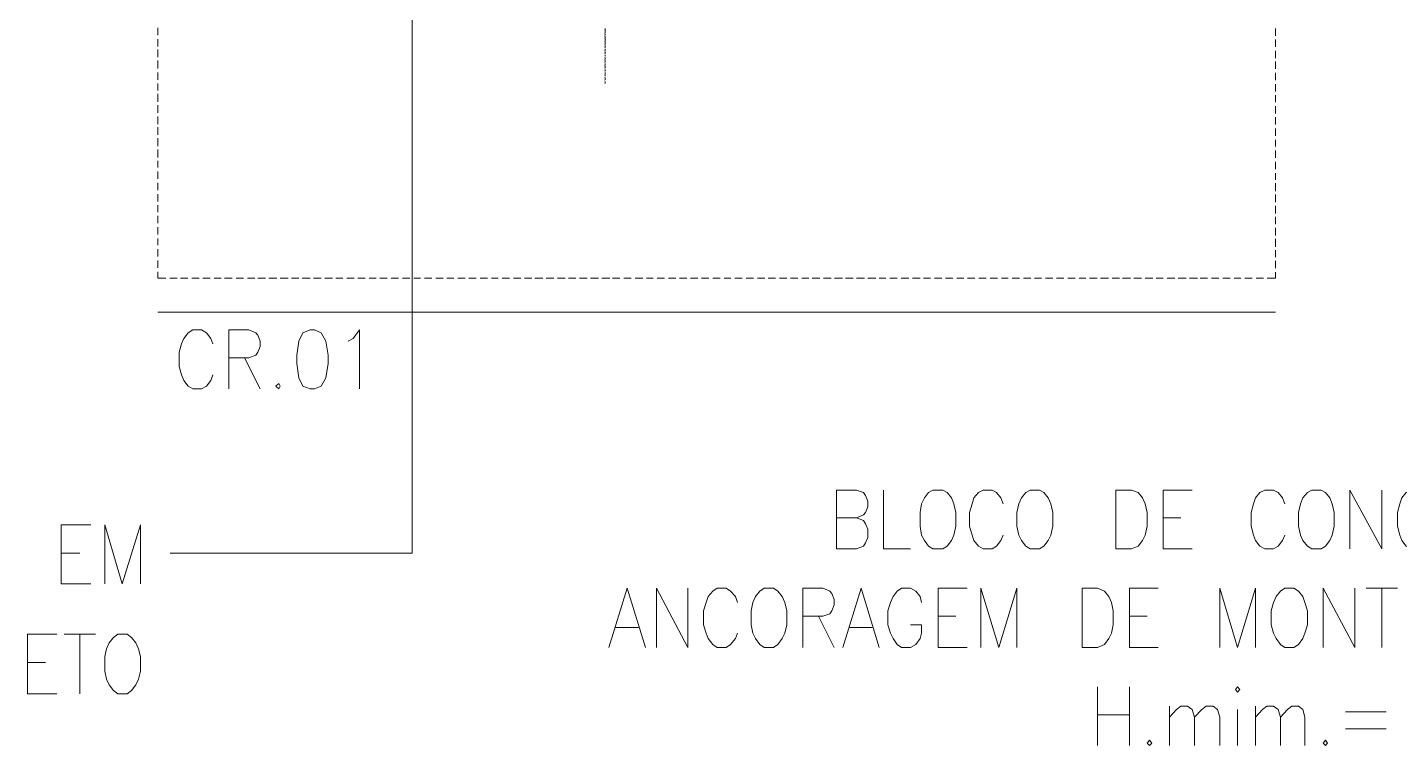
# Model space of a CAD drawing. Header units: millimetres. Extents: x 2928 to 3112, y 1220 to 1280.
# Drawn here: x 3063.248 to 3067.889, y 1260.121 to 1262.553 of the extents above; entities that cross this region are included whole.
import ezdxf

# ---------------------------------------------------------------- set-up
doc = ezdxf.new("R2010")
doc.units = ezdxf.units.MM

msp = doc.modelspace()

# ---------------------------------------------------------------- linework, layer by layer
at = {"color": 253, "linetype": 'Continuous', "lineweight": 5, "true_color": 0x9a9a9a}
msp.add_lwpolyline([(3064.54919, 1263.06369), (3064.54919, 1260.77292), (3063.73047, 1260.77292)], dxfattribs=at)
at = {"color": 252, "linetype": 'Continuous', "lineweight": 13, "true_color": 0x989898}
for points in [[(3063.68912, 1262.52615), (3063.68912, 1262.55096), (3063.68912, 1262.55096)], [(3063.68912, 1262.48811), (3063.68912, 1262.51291), (3063.68912, 1262.51291)], [(3065.20252, 1262.54269), (3065.20087, 1262.54434), (3065.20087, 1262.54434)], [(3065.20252, 1262.53276), (3065.20087, 1262.53442), (3065.20087, 1262.53442)], [(3065.20252, 1262.5278), (3065.20087, 1262.52945), (3065.20087, 1262.52945)], [(3065.20252, 1262.52118), (3065.20087, 1262.52449), (3065.20087, 1262.52449)], [(3065.20252, 1262.51291), (3065.20087, 1262.51457), (3065.20087, 1262.51457)], [(3065.20252, 1262.54599), (3065.20252, 1262.5493), (3065.20252, 1262.5493)], [(3065.20252, 1262.53442), (3065.20252, 1262.54765), (3065.20252, 1262.54765)], [(3065.20252, 1262.53442), (3065.20252, 1262.54103), (3065.20252, 1262.54103)], [(3065.20252, 1262.52615), (3065.20252, 1262.53111), (3065.20252, 1262.53111)], [(3065.20252, 1262.50464), (3065.20252, 1262.52118), (3065.20252, 1262.52118)], [(3065.20252, 1262.51622), (3065.20252, 1262.51953), (3065.20252, 1262.51953)], [(3065.20252, 1262.50464), (3065.20252, 1262.51126), (3065.20252, 1262.51126)], [(3067.47014, 1262.5493), (3067.47014, 1262.52449), (3067.47014, 1262.52449)], [(3067.47014, 1262.51126), (3067.47014, 1262.48645), (3067.47014, 1262.48645)], [(3063.68912, 1262.45172), (3063.68912, 1262.47818), (3063.68912, 1262.47818)], [(3065.20252, 1262.50299), (3065.20087, 1262.50464), (3065.20087, 1262.50464)], [(3065.20252, 1262.49307), (3065.20087, 1262.49472), (3065.20087, 1262.49472)], [(3065.20252, 1262.48314), (3065.20087, 1262.48645), (3065.20087, 1262.48645)], [(3065.20252, 1262.47322), (3065.20087, 1262.47487), (3065.20087, 1262.47487)], [(3065.20252, 1262.4633), (3065.20087, 1262.46495), (3065.20087, 1262.46495)], [(3065.20252, 1262.49472), (3065.20252, 1262.50134), (3065.20252, 1262.50134)], [(3065.20252, 1262.48645), (3065.20252, 1262.48976), (3065.20252, 1262.48976)], [(3065.20252, 1262.47487), (3065.20252, 1262.47984), (3065.20252, 1262.47984)], [(3065.20252, 1262.46495), (3065.20252, 1262.47157), (3065.20252, 1262.47157)], [(3067.47014, 1262.47322), (3067.47014, 1262.44841), (3067.47014, 1262.44841)], [(3063.68912, 1262.41368), (3063.68912, 1262.44014), (3063.68912, 1262.44014)], [(3065.20252, 1262.45172), (3065.20087, 1262.45337), (3065.20087, 1262.45337)], [(3065.20252, 1262.44345), (3065.20087, 1262.4451), (3065.20087, 1262.4451)], [(3065.20252, 1262.43352), (3065.20087, 1262.43518), (3065.20087, 1262.43518)], [(3065.20252, 1262.42195), (3065.20087, 1262.4236), (3065.20087, 1262.4236)], [(3065.20252, 1262.45668), (3065.20252, 1262.45999), (3065.20252, 1262.45999)], [(3065.20252, 1262.4451), (3065.20252, 1262.45006), (3065.20252, 1262.45006)], [(3065.20252, 1262.43518), (3065.20252, 1262.44179), (3065.20252, 1262.44179)], [(3065.20252, 1262.42525), (3065.20252, 1262.43022), (3065.20252, 1262.43022)], [(3065.20252, 1262.41533), (3065.20252, 1262.42029), (3065.20252, 1262.42029)], [(3067.47014, 1262.43683), (3067.47014, 1262.41202), (3067.47014, 1262.41202)], [(3063.68912, 1262.37563), (3063.68912, 1262.40044), (3063.68912, 1262.40044)], [(3065.20252, 1262.41368), (3065.20087, 1262.41533), (3065.20087, 1262.41533)], [(3065.20252, 1262.40375), (3065.20087, 1262.40541), (3065.20087, 1262.40541)], [(3065.20252, 1262.39217), (3065.20087, 1262.39383), (3065.20087, 1262.39383)], [(3065.20252, 1262.38225), (3065.20087, 1262.3839), (3065.20087, 1262.3839)], [(3065.20252, 1262.37398), (3065.20087, 1262.37563), (3065.20087, 1262.37563)], [(3065.20252, 1262.40541), (3065.20252, 1262.41037), (3065.20252, 1262.41037)], [(3065.20252, 1262.39548), (3065.20252, 1262.40044), (3065.20252, 1262.40044)], [(3065.20252, 1262.38721), (3065.20252, 1262.39052), (3065.20252, 1262.39052)], [(3065.20252, 1262.37563), (3065.20252, 1262.3806), (3065.20252, 1262.3806)], [(3067.47014, 1262.39879), (3067.47014, 1262.37398), (3067.47014, 1262.37398)], [(3063.68912, 1262.33925), (3063.68912, 1262.3624), (3063.68912, 1262.3624)], [(3063.68912, 1262.3012), (3063.68912, 1262.32767), (3063.68912, 1262.32767)], [(3065.20252, 1262.3624), (3065.20252, 1262.36902), (3065.20252, 1262.36902)], [(3067.47014, 1262.36075), (3067.47014, 1262.33594), (3067.47014, 1262.33594)], [(3063.68912, 1262.26316), (3063.68912, 1262.28963), (3063.68912, 1262.28963)], [(3067.47014, 1262.32271), (3067.47014, 1262.29955), (3067.47014, 1262.29955)], [(3067.47014, 1262.28632), (3067.47014, 1262.26151), (3067.47014, 1262.26151)], [(3063.68912, 1262.22512), (3063.68912, 1262.25158), (3063.68912, 1262.25158)], [(3067.47014, 1262.24828), (3067.47014, 1262.22347), (3067.47014, 1262.22347)], [(3063.68912, 1262.18873), (3063.68912, 1262.2152), (3063.68912, 1262.2152)], [(3067.47014, 1262.21023), (3067.47014, 1262.18543), (3067.47014, 1262.18543)], [(3063.68912, 1262.15069), (3063.68912, 1262.17716), (3063.68912, 1262.17716)], [(3063.68912, 1262.11265), (3063.68912, 1262.13911), (3063.68912, 1262.13911)], [(3067.47014, 1262.17219), (3067.47014, 1262.14904), (3067.47014, 1262.14904)], [(3063.68912, 1262.07792), (3063.68912, 1262.10107), (3063.68912, 1262.10107)], [(3067.47014, 1262.13581), (3067.47014, 1262.111), (3067.47014, 1262.111)], [(3067.47014, 1262.09776), (3067.47014, 1262.07295), (3067.47014, 1262.07295)], [(3063.68912, 1262.03987), (3063.68912, 1262.06468), (3063.68912, 1262.06468)], [(3067.47014, 1262.05972), (3067.47014, 1262.03657), (3067.47014, 1262.03657)], [(3063.68912, 1262.00183), (3063.68912, 1262.02664), (3063.68912, 1262.02664)], [(3067.47014, 1262.02499), (3067.47014, 1261.99852), (3067.47014, 1261.99852)], [(3063.68912, 1261.96379), (3063.68912, 1261.9886), (3063.68912, 1261.9886)], [(3067.47014, 1261.98695), (3067.47014, 1261.96048), (3067.47014, 1261.96048)], [(3063.68912, 1261.9274), (3063.68912, 1261.95056), (3063.68912, 1261.95056)], [(3063.68912, 1261.88936), (3063.68912, 1261.91417), (3063.68912, 1261.91417)], [(3067.47014, 1261.9489), (3067.47014, 1261.92244), (3067.47014, 1261.92244)], [(3067.47014, 1261.91086), (3067.47014, 1261.88605), (3067.47014, 1261.88605)], [(3063.68912, 1261.85132), (3063.68912, 1261.87613), (3063.68912, 1261.87613)], [(3067.47014, 1261.87448), (3067.47014, 1261.84801), (3067.47014, 1261.84801)], [(3063.68912, 1261.81493), (3063.68912, 1261.83809), (3063.68912, 1261.83809)], [(3067.47014, 1261.83643), (3067.47014, 1261.80997), (3067.47014, 1261.80997)], [(3063.68912, 1261.77689), (3063.68912, 1261.8017), (3063.68912, 1261.8017)], [(3067.47014, 1261.79839), (3067.47014, 1261.77524), (3067.47014, 1261.77524)], [(3063.68912, 1261.73885), (3063.68912, 1261.76366), (3063.68912, 1261.76366)], [(3063.71558, 1261.70411), (3063.68912, 1261.70411), (3063.68912, 1261.72562)], [(3067.47014, 1261.72396), (3067.47014, 1261.70411), (3067.44202, 1261.70411)], [(3067.47014, 1261.762), (3067.47014, 1261.73719), (3067.47014, 1261.73719)], [(3063.75363, 1261.70411), (3063.72882, 1261.70411), (3063.72882, 1261.70411)], [(3063.79001, 1261.70411), (3063.7652, 1261.70411), (3063.7652, 1261.70411)], [(3063.82806, 1261.70411), (3063.80325, 1261.70411), (3063.80325, 1261.70411)], [(3063.8661, 1261.70411), (3063.84129, 1261.70411), (3063.84129, 1261.70411)], [(3063.90248, 1261.70411), (3063.87933, 1261.70411), (3063.87933, 1261.70411)], [(3063.94053, 1261.70411), (3063.91406, 1261.70411), (3063.91406, 1261.70411)], [(3063.97857, 1261.70411), (3063.95376, 1261.70411), (3063.95376, 1261.70411)], [(3064.01661, 1261.70411), (3063.9918, 1261.70411), (3063.9918, 1261.70411)], [(3064.053, 1261.70411), (3064.02653, 1261.70411), (3064.02653, 1261.70411)], [(3064.09104, 1261.70411), (3064.06458, 1261.70411), (3064.06458, 1261.70411)], [(3064.12908, 1261.70411), (3064.10262, 1261.70411), (3064.10262, 1261.70411)], [(3064.16547, 1261.70411), (3064.14066, 1261.70411), (3064.14066, 1261.70411)], [(3064.20351, 1261.70411), (3064.17705, 1261.70411), (3064.17705, 1261.70411)], [(3064.24155, 1261.70411), (3064.21509, 1261.70411), (3064.21509, 1261.70411)], [(3064.27959, 1261.70411), (3064.25313, 1261.70411), (3064.25313, 1261.70411)], [(3064.31433, 1261.70411), (3064.29117, 1261.70411), (3064.29117, 1261.70411)], [(3064.35237, 1261.70411), (3064.32756, 1261.70411), (3064.32756, 1261.70411)], [(3064.39041, 1261.70411), (3064.3656, 1261.70411), (3064.3656, 1261.70411)], [(3064.4268, 1261.70411), (3064.40364, 1261.70411), (3064.40364, 1261.70411)], [(3064.46484, 1261.70411), (3064.44003, 1261.70411), (3064.44003, 1261.70411)], [(3064.50288, 1261.70411), (3064.47807, 1261.70411), (3064.47807, 1261.70411)], [(3064.54092, 1261.70411), (3064.51611, 1261.70411), (3064.51611, 1261.70411)], [(3064.57731, 1261.70411), (3064.55416, 1261.70411), (3064.55416, 1261.70411)], [(3064.61535, 1261.70411), (3064.59054, 1261.70411), (3064.59054, 1261.70411)], [(3064.6534, 1261.70411), (3064.62859, 1261.70411), (3064.62859, 1261.70411)], [(3064.68978, 1261.70411), (3064.66663, 1261.70411), (3064.66663, 1261.70411)], [(3064.72782, 1261.70411), (3064.70301, 1261.70411), (3064.70301, 1261.70411)], [(3064.76587, 1261.70411), (3064.74106, 1261.70411), (3064.74106, 1261.70411)], [(3064.80391, 1261.70411), (3064.7791, 1261.70411), (3064.7791, 1261.70411)], [(3064.8403, 1261.70411), (3064.81714, 1261.70411), (3064.81714, 1261.70411)], [(3064.87834, 1261.70411), (3064.85353, 1261.70411), (3064.85353, 1261.70411)], [(3064.91638, 1261.70411), (3064.89157, 1261.70411), (3064.89157, 1261.70411)], [(3064.95442, 1261.70411), (3064.92961, 1261.70411), (3064.92961, 1261.70411)], [(3064.99081, 1261.70411), (3064.96435, 1261.70411), (3064.96435, 1261.70411)], [(3065.02885, 1261.70411), (3065.00239, 1261.70411), (3065.00239, 1261.70411)], [(3065.06689, 1261.70411), (3065.04043, 1261.70411), (3065.04043, 1261.70411)], [(3065.10328, 1261.70411), (3065.07847, 1261.70411), (3065.07847, 1261.70411)], [(3065.14132, 1261.70411), (3065.11486, 1261.70411), (3065.11486, 1261.70411)], [(3065.17936, 1261.70411), (3065.1529, 1261.70411), (3065.1529, 1261.70411)], [(3065.21741, 1261.70411), (3065.19094, 1261.70411), (3065.19094, 1261.70411)], [(3065.25214, 1261.70411), (3065.22733, 1261.70411), (3065.22733, 1261.70411)], [(3065.29018, 1261.70411), (3065.26537, 1261.70411), (3065.26537, 1261.70411)], [(3065.32988, 1261.70411), (3065.30341, 1261.70411), (3065.30341, 1261.70411)], [(3065.36461, 1261.70411), (3065.34145, 1261.70411), (3065.34145, 1261.70411)], [(3065.40265, 1261.70411), (3065.37784, 1261.70411), (3065.37784, 1261.70411)], [(3065.44069, 1261.70411), (3065.41588, 1261.70411), (3065.41588, 1261.70411)], [(3065.47874, 1261.70411), (3065.45393, 1261.70411), (3065.45393, 1261.70411)], [(3065.51512, 1261.70411), (3065.49031, 1261.70411), (3065.49031, 1261.70411)], [(3065.55316, 1261.70411), (3065.52836, 1261.70411), (3065.52836, 1261.70411)], [(3065.59121, 1261.70411), (3065.5664, 1261.70411), (3065.5664, 1261.70411)], [(3065.62759, 1261.70411), (3065.60444, 1261.70411), (3065.60444, 1261.70411)], [(3065.66564, 1261.70411), (3065.64083, 1261.70411), (3065.64083, 1261.70411)], [(3065.70368, 1261.70411), (3065.67887, 1261.70411), (3065.67887, 1261.70411)], [(3065.74172, 1261.70411), (3065.71691, 1261.70411), (3065.71691, 1261.70411)], [(3065.77811, 1261.70411), (3065.7533, 1261.70411), (3065.7533, 1261.70411)], [(3065.81615, 1261.70411), (3065.79134, 1261.70411), (3065.79134, 1261.70411)], [(3065.85419, 1261.70411), (3065.82938, 1261.70411), (3065.82938, 1261.70411)], [(3065.89058, 1261.70411), (3065.86742, 1261.70411), (3065.86742, 1261.70411)], [(3065.92862, 1261.70411), (3065.90216, 1261.70411), (3065.90216, 1261.70411)], [(3065.96666, 1261.70411), (3065.9402, 1261.70411), (3065.9402, 1261.70411)], [(3066.0047, 1261.70411), (3065.97824, 1261.70411), (3065.97824, 1261.70411)], [(3066.04109, 1261.70411), (3066.01463, 1261.70411), (3066.01463, 1261.70411)], [(3066.07913, 1261.70411), (3066.05267, 1261.70411), (3066.05267, 1261.70411)], [(3066.11717, 1261.70411), (3066.09071, 1261.70411), (3066.09071, 1261.70411)], [(3066.15191, 1261.70411), (3066.12875, 1261.70411), (3066.12875, 1261.70411)], [(3066.18995, 1261.70411), (3066.16514, 1261.70411), (3066.16514, 1261.70411)], [(3066.22965, 1261.70411), (3066.20318, 1261.70411), (3066.20318, 1261.70411)], [(3066.26769, 1261.70411), (3066.24122, 1261.70411), (3066.24122, 1261.70411)], [(3066.30242, 1261.70411), (3066.27927, 1261.70411), (3066.27927, 1261.70411)], [(3066.34046, 1261.70411), (3066.31565, 1261.70411), (3066.31565, 1261.70411)], [(3066.37851, 1261.70411), (3066.3537, 1261.70411), (3066.3537, 1261.70411)], [(3066.41489, 1261.70411), (3066.39174, 1261.70411), (3066.39174, 1261.70411)], [(3066.45293, 1261.70411), (3066.42812, 1261.70411), (3066.42812, 1261.70411)], [(3066.49098, 1261.70411), (3066.46617, 1261.70411), (3066.46617, 1261.70411)], [(3066.52902, 1261.70411), (3066.50421, 1261.70411), (3066.50421, 1261.70411)], [(3066.56541, 1261.70411), (3066.54225, 1261.70411), (3066.54225, 1261.70411)], [(3066.60345, 1261.70411), (3066.57864, 1261.70411), (3066.57864, 1261.70411)], [(3066.64149, 1261.70411), (3066.61668, 1261.70411), (3066.61668, 1261.70411)], [(3066.67788, 1261.70411), (3066.65472, 1261.70411), (3066.65472, 1261.70411)], [(3066.71592, 1261.70411), (3066.69111, 1261.70411), (3066.69111, 1261.70411)], [(3066.75396, 1261.70411), (3066.72915, 1261.70411), (3066.72915, 1261.70411)], [(3066.792, 1261.70411), (3066.76719, 1261.70411), (3066.76719, 1261.70411)], [(3066.82839, 1261.70411), (3066.80523, 1261.70411), (3066.80523, 1261.70411)], [(3066.86643, 1261.70411), (3066.83997, 1261.70411), (3066.83997, 1261.70411)], [(3066.90447, 1261.70411), (3066.87801, 1261.70411), (3066.87801, 1261.70411)], [(3066.94252, 1261.70411), (3066.91771, 1261.70411), (3066.91771, 1261.70411)], [(3066.9789, 1261.70411), (3066.95244, 1261.70411), (3066.95244, 1261.70411)], [(3067.01694, 1261.70411), (3066.99048, 1261.70411), (3066.99048, 1261.70411)], [(3067.05499, 1261.70411), (3067.02852, 1261.70411), (3067.02852, 1261.70411)], [(3067.08972, 1261.70411), (3067.06656, 1261.70411), (3067.06656, 1261.70411)], [(3067.12942, 1261.70411), (3067.10295, 1261.70411), (3067.10295, 1261.70411)], [(3067.16746, 1261.70411), (3067.14099, 1261.70411), (3067.14099, 1261.70411)], [(3067.2055, 1261.70411), (3067.17904, 1261.70411), (3067.17904, 1261.70411)], [(3067.24023, 1261.70411), (3067.21542, 1261.70411), (3067.21542, 1261.70411)], [(3067.27827, 1261.70411), (3067.25346, 1261.70411), (3067.25346, 1261.70411)], [(3067.31632, 1261.70411), (3067.29151, 1261.70411), (3067.29151, 1261.70411)], [(3067.3527, 1261.70411), (3067.32955, 1261.70411), (3067.32955, 1261.70411)], [(3067.39075, 1261.70411), (3067.36594, 1261.70411), (3067.36594, 1261.70411)], [(3067.42879, 1261.70411), (3067.40398, 1261.70411), (3067.40398, 1261.70411)]]:
    msp.add_lwpolyline(points, dxfattribs=at)
at = {"color": 7, "linetype": 'Continuous', "lineweight": 20, "true_color": 0x000007}
for points in [[(3067.47014, 1261.58834), (3063.68912, 1261.58834), (3063.68912, 1261.58834)], [(3063.87437, 1261.48083), (3063.86775, 1261.49902), (3063.85286, 1261.51887), (3063.83632, 1261.52879), (3063.80655, 1261.52879), (3063.79167, 1261.51887), (3063.77678, 1261.49902), (3063.76851, 1261.48083), (3063.76024, 1261.45271), (3063.76024, 1261.40474), (3063.76851, 1261.37662), (3063.77678, 1261.35678), (3063.79167, 1261.33858), (3063.80655, 1261.32866), (3063.83632, 1261.32866), (3063.85286, 1261.33858), (3063.86775, 1261.35678), (3063.87437, 1261.37662)], [(3063.92895, 1261.32866), (3063.92895, 1261.52879), (3063.99676, 1261.52879), (3064.01992, 1261.51887), (3064.02653, 1261.5106), (3064.0348, 1261.49075), (3064.0348, 1261.47256), (3064.02653, 1261.45271), (3064.01992, 1261.44278), (3063.99676, 1261.43451), (3063.92895, 1261.43451)], [(3064.33252, 1261.49075), (3064.34906, 1261.49902), (3064.37056, 1261.52879), (3064.37056, 1261.32866)], [(3063.98188, 1261.43451), (3064.0348, 1261.32866), (3064.0348, 1261.32866)], [(3066.05267, 1260.89201), (3066.07583, 1260.88374), (3066.08244, 1260.87216), (3066.09071, 1260.85396), (3066.09071, 1260.82585), (3066.08244, 1260.80765), (3066.07583, 1260.79607), (3066.05267, 1260.7878), (3065.98486, 1260.7878), (3065.98486, 1260.98628), (3066.05267, 1260.98628), (3066.07583, 1260.97801), (3066.08244, 1260.96809), (3066.09071, 1260.94824), (3066.09071, 1260.93005), (3066.08244, 1260.9102), (3066.07583, 1260.90193), (3066.05267, 1260.89201), (3065.98486, 1260.89201)], [(3066.14364, 1260.98628), (3066.14364, 1260.7878), (3066.23461, 1260.7878)], [(3066.54887, 1260.93997), (3066.5406, 1260.95982), (3066.52571, 1260.97801), (3066.51082, 1260.98628), (3066.48105, 1260.98628), (3066.46451, 1260.97801), (3066.44963, 1260.95982), (3066.44301, 1260.93997), (3066.43474, 1260.9102), (3066.43474, 1260.86389), (3066.44301, 1260.83412), (3066.44963, 1260.81592), (3066.46451, 1260.79607), (3066.48105, 1260.7878), (3066.51082, 1260.7878), (3066.52571, 1260.79607), (3066.5406, 1260.81592), (3066.54887, 1260.83412)], [(3067.08972, 1260.7878), (3067.08972, 1260.98628), (3067.18731, 1260.98628)], [(3067.50156, 1260.93997), (3067.49329, 1260.95982), (3067.47841, 1260.97801), (3067.46352, 1260.98628), (3067.43375, 1260.98628), (3067.41721, 1260.97801), (3067.40232, 1260.95982), (3067.39571, 1260.93997), (3067.38744, 1260.9102), (3067.38744, 1260.86389), (3067.39571, 1260.83412), (3067.40232, 1260.81592), (3067.41721, 1260.79607), (3067.43375, 1260.7878), (3067.46352, 1260.7878), (3067.47841, 1260.79607), (3067.49329, 1260.81592), (3067.50156, 1260.83412)], [(3067.72154, 1260.7878), (3067.72154, 1260.98628), (3067.82905, 1260.7878), (3067.82905, 1260.98628)], [(3067.99611, 1260.93997), (3067.98784, 1260.95982), (3067.97295, 1260.97801), (3067.95806, 1260.98628), (3067.92829, 1260.98628), (3067.91175, 1260.97801), (3067.89687, 1260.95982), (3067.89025, 1260.93997), (3067.88198, 1260.9102), (3067.88198, 1260.86389), (3067.89025, 1260.83412), (3067.89687, 1260.81592), (3067.91175, 1260.79607), (3067.92829, 1260.7878), (3067.95806, 1260.7878), (3067.97295, 1260.79607), (3067.98784, 1260.81592), (3067.99611, 1260.83412)], [(3067.08972, 1260.89201), (3067.14926, 1260.89201), (3067.14926, 1260.89201)], [(3063.36163, 1260.66872), (3063.36163, 1260.86885), (3063.46252, 1260.86885)], [(3063.50884, 1260.66872), (3063.50884, 1260.86885), (3063.56838, 1260.66872), (3063.62958, 1260.86885), (3063.62958, 1260.66872)], [(3063.36163, 1260.77292), (3063.42448, 1260.77292), (3063.42448, 1260.77292)], [(3067.08972, 1260.7878), (3067.18731, 1260.7878), (3067.18731, 1260.7878)], [(3063.36163, 1260.66872), (3063.46252, 1260.66872), (3063.46252, 1260.66872)], [(3065.2141, 1260.4537), (3065.27695, 1260.65383), (3065.33815, 1260.4537)], [(3065.37619, 1260.4537), (3065.37619, 1260.65383), (3065.48204, 1260.4537), (3065.48204, 1260.65383)], [(3065.6491, 1260.60587), (3065.64248, 1260.62571), (3065.62594, 1260.64391), (3065.61105, 1260.65383), (3065.58128, 1260.65383), (3065.5664, 1260.64391), (3065.54986, 1260.62571), (3065.54324, 1260.60587), (3065.53497, 1260.57775), (3065.53497, 1260.52978), (3065.54324, 1260.50167), (3065.54986, 1260.48347), (3065.5664, 1260.46362), (3065.58128, 1260.4537), (3065.61105, 1260.4537), (3065.62594, 1260.46362), (3065.64248, 1260.48347), (3065.6491, 1260.50167)], [(3065.87073, 1260.4537), (3065.87073, 1260.65383), (3065.93854, 1260.65383), (3065.9617, 1260.64391), (3065.96832, 1260.63564), (3065.97659, 1260.61579), (3065.97659, 1260.5976), (3065.96832, 1260.57775), (3065.9617, 1260.56782), (3065.93854, 1260.55955), (3065.87073, 1260.55955)], [(3066.00636, 1260.4537), (3066.06756, 1260.65383), (3066.12875, 1260.4537)], [(3066.27265, 1260.60587), (3066.26769, 1260.62571), (3066.2528, 1260.64391), (3066.23461, 1260.65383), (3066.20484, 1260.65383), (3066.18995, 1260.64391), (3066.17672, 1260.62571), (3066.16679, 1260.60587), (3066.15852, 1260.57775), (3066.15852, 1260.52978), (3066.16679, 1260.50167), (3066.17672, 1260.48347), (3066.18995, 1260.46362), (3066.20484, 1260.4537), (3066.23461, 1260.4537), (3066.2528, 1260.46362), (3066.26769, 1260.48347), (3066.27265, 1260.50167), (3066.27265, 1260.52978), (3066.23461, 1260.52978)], [(3066.32889, 1260.4537), (3066.32889, 1260.65383), (3066.42647, 1260.65383)], [(3066.47278, 1260.4537), (3066.47278, 1260.65383), (3066.53398, 1260.4537), (3066.59518, 1260.65383), (3066.59518, 1260.4537)], [(3066.97559, 1260.4537), (3066.97559, 1260.65383), (3067.07318, 1260.65383)], [(3067.28158, 1260.4537), (3067.28158, 1260.65383), (3067.34113, 1260.4537), (3067.40232, 1260.65383), (3067.40232, 1260.4537)], [(3067.63057, 1260.4537), (3067.63057, 1260.65383), (3067.73808, 1260.4537), (3067.73808, 1260.65383)], [(3067.77613, 1260.65383), (3067.88198, 1260.65383), (3067.88198, 1260.65383)], [(3067.82905, 1260.65383), (3067.82905, 1260.4537), (3067.82905, 1260.4537)], [(3065.92366, 1260.55955), (3065.97659, 1260.4537), (3065.97659, 1260.4537)], [(3066.32889, 1260.55955), (3066.38843, 1260.55955), (3066.38843, 1260.55955)], [(3066.97559, 1260.55955), (3067.03514, 1260.55955), (3067.03514, 1260.55955)], [(3065.23725, 1260.52151), (3065.31499, 1260.52151), (3065.31499, 1260.52151)], [(3066.02951, 1260.52151), (3066.1056, 1260.52151), (3066.1056, 1260.52151)], [(3063.24751, 1260.29657), (3063.24751, 1260.49836), (3063.34674, 1260.49836)], [(3063.37155, 1260.49836), (3063.47741, 1260.49836), (3063.47741, 1260.49836)], [(3063.42448, 1260.49836), (3063.42448, 1260.29657), (3063.42448, 1260.29657)], [(3066.32889, 1260.4537), (3066.42647, 1260.4537), (3066.42647, 1260.4537)], [(3066.97559, 1260.4537), (3067.07318, 1260.4537), (3067.07318, 1260.4537)], [(3063.24751, 1260.40243), (3063.3087, 1260.40243), (3063.3087, 1260.40243)], [(3063.24751, 1260.29657), (3063.34674, 1260.29657), (3063.34674, 1260.29657)], [(3066.86809, 1260.31973), (3066.86809, 1260.12125), (3066.86809, 1260.12125)], [(3066.97559, 1260.31973), (3066.97559, 1260.12125), (3066.97559, 1260.12125)], [(3067.11122, 1260.25522), (3067.11122, 1260.12125), (3067.11122, 1260.12125)], [(3067.11122, 1260.21718), (3067.13438, 1260.24364), (3067.14926, 1260.25522), (3067.17242, 1260.25522), (3067.18731, 1260.24364), (3067.19558, 1260.21718), (3067.19558, 1260.12125)], [(3067.19558, 1260.21718), (3067.22039, 1260.24364), (3067.23527, 1260.25522), (3067.25843, 1260.25522), (3067.27331, 1260.24364), (3067.28158, 1260.21718), (3067.28158, 1260.12125)], [(3067.34113, 1260.24364), (3067.34113, 1260.12125), (3067.34113, 1260.12125)], [(3067.40232, 1260.25522), (3067.40232, 1260.12125), (3067.40232, 1260.12125)], [(3067.40232, 1260.21718), (3067.42548, 1260.24364), (3067.44037, 1260.25522), (3067.46352, 1260.25522), (3067.47841, 1260.24364), (3067.48668, 1260.21718), (3067.48668, 1260.12125)], [(3067.48668, 1260.21718), (3067.50983, 1260.24364), (3067.52472, 1260.25522), (3067.54787, 1260.25522), (3067.56276, 1260.24364), (3067.56938, 1260.21718), (3067.56938, 1260.12125)], [(3067.70666, 1260.23537), (3067.84394, 1260.23537), (3067.84394, 1260.23537)], [(3066.86809, 1260.22545), (3066.97559, 1260.22545), (3066.97559, 1260.22545)], [(3067.70666, 1260.17748), (3067.84394, 1260.17748), (3067.84394, 1260.17748)]]:
    msp.add_lwpolyline(points, dxfattribs=at)
for points in [[(3064.20351, 1261.52879), (3064.1787, 1261.51887), (3064.16547, 1261.49075), (3064.15885, 1261.44278), (3064.15885, 1261.41467), (3064.16547, 1261.3667), (3064.1787, 1261.33858), (3064.20351, 1261.32866), (3064.2184, 1261.32866), (3064.24155, 1261.33858), (3064.25644, 1261.3667), (3064.26471, 1261.41467), (3064.26471, 1261.44278), (3064.25644, 1261.49075), (3064.24155, 1261.51887), (3064.2184, 1261.52879)], [(3064.09766, 1261.34685), (3064.08773, 1261.33858), (3064.09766, 1261.32866), (3064.10262, 1261.33858)], [(3066.31069, 1260.98628), (3066.29581, 1260.97801), (3066.28257, 1260.95982), (3066.27265, 1260.93997), (3066.26769, 1260.9102), (3066.26769, 1260.86389), (3066.27265, 1260.83412), (3066.28257, 1260.81592), (3066.29581, 1260.79607), (3066.31069, 1260.7878), (3066.34377, 1260.7878), (3066.35866, 1260.79607), (3066.37354, 1260.81592), (3066.38181, 1260.83412), (3066.38843, 1260.86389), (3066.38843, 1260.9102), (3066.38181, 1260.93997), (3066.37354, 1260.95982), (3066.35866, 1260.97801), (3066.34377, 1260.98628)], [(3066.63984, 1260.98628), (3066.62495, 1260.97801), (3066.61006, 1260.95982), (3066.60179, 1260.93997), (3066.59518, 1260.9102), (3066.59518, 1260.86389), (3066.60179, 1260.83412), (3066.61006, 1260.81592), (3066.62495, 1260.79607), (3066.63984, 1260.7878), (3066.67126, 1260.7878), (3066.68615, 1260.79607), (3066.70103, 1260.81592), (3066.7093, 1260.83412), (3066.71592, 1260.86389), (3066.71592, 1260.9102), (3066.7093, 1260.93997), (3066.70103, 1260.95982), (3066.68615, 1260.97801), (3066.67126, 1260.98628)], [(3066.92928, 1260.7878), (3066.92928, 1260.98628), (3066.98221, 1260.98628), (3067.00537, 1260.97801), (3067.02025, 1260.95982), (3067.02852, 1260.93997), (3067.03514, 1260.9102), (3067.03514, 1260.86389), (3067.02852, 1260.83412), (3067.02025, 1260.81592), (3067.00537, 1260.79607), (3066.98221, 1260.7878)], [(3067.59253, 1260.98628), (3067.57765, 1260.97801), (3067.56276, 1260.95982), (3067.55449, 1260.93997), (3067.54787, 1260.9102), (3067.54787, 1260.86389), (3067.55449, 1260.83412), (3067.56276, 1260.81592), (3067.57765, 1260.79607), (3067.59253, 1260.7878), (3067.62396, 1260.7878), (3067.63884, 1260.79607), (3067.65373, 1260.81592), (3067.662, 1260.83412), (3067.66862, 1260.86389), (3067.66862, 1260.9102), (3067.662, 1260.93997), (3067.65373, 1260.95982), (3067.63884, 1260.97801), (3067.62396, 1260.98628)], [(3065.74007, 1260.65383), (3065.72518, 1260.64391), (3065.71029, 1260.62571), (3065.70202, 1260.60587), (3065.69541, 1260.57775), (3065.69541, 1260.52978), (3065.70202, 1260.50167), (3065.71029, 1260.48347), (3065.72518, 1260.46362), (3065.74007, 1260.4537), (3065.77149, 1260.4537), (3065.78638, 1260.46362), (3065.80126, 1260.48347), (3065.80953, 1260.50167), (3065.81615, 1260.52978), (3065.81615, 1260.57775), (3065.80953, 1260.60587), (3065.80126, 1260.62571), (3065.78638, 1260.64391), (3065.77149, 1260.65383)], [(3066.81516, 1260.4537), (3066.81516, 1260.65383), (3066.86809, 1260.65383), (3066.89124, 1260.64391), (3066.90613, 1260.62571), (3066.9144, 1260.60587), (3066.92101, 1260.57775), (3066.92101, 1260.52978), (3066.9144, 1260.50167), (3066.90613, 1260.48347), (3066.89124, 1260.46362), (3066.86809, 1260.4537)], [(3067.50156, 1260.65383), (3067.48668, 1260.64391), (3067.47179, 1260.62571), (3067.46352, 1260.60587), (3067.45525, 1260.57775), (3067.45525, 1260.52978), (3067.46352, 1260.50167), (3067.47179, 1260.48347), (3067.48668, 1260.46362), (3067.50156, 1260.4537), (3067.53133, 1260.4537), (3067.54787, 1260.46362), (3067.56276, 1260.48347), (3067.56938, 1260.50167), (3067.57765, 1260.52978), (3067.57765, 1260.57775), (3067.56938, 1260.60587), (3067.56276, 1260.62571), (3067.54787, 1260.64391), (3067.53133, 1260.65383)], [(3063.55349, 1260.49836), (3063.53861, 1260.48678), (3063.52372, 1260.46859), (3063.51545, 1260.44874), (3063.50884, 1260.42227), (3063.50884, 1260.37265), (3063.51545, 1260.34619), (3063.52372, 1260.32634), (3063.53861, 1260.30815), (3063.55349, 1260.29657), (3063.58492, 1260.29657), (3063.5998, 1260.30815), (3063.61469, 1260.32634), (3063.62296, 1260.34619), (3063.62958, 1260.37265), (3063.62958, 1260.42227), (3063.62296, 1260.44874), (3063.61469, 1260.46859), (3063.5998, 1260.48678), (3063.58492, 1260.49836)], [(3067.33451, 1260.31146), (3067.34113, 1260.30153), (3067.3494, 1260.31146), (3067.34113, 1260.31973)], [(3067.04341, 1260.13944), (3067.03514, 1260.12952), (3067.04341, 1260.12125), (3067.05168, 1260.12952)], [(3067.63884, 1260.13944), (3067.63057, 1260.12952), (3067.63884, 1260.12125), (3067.64546, 1260.12952)]]:
    msp.add_lwpolyline(points, close=True, dxfattribs=at)

doc.saveas('drawing.dxf')
